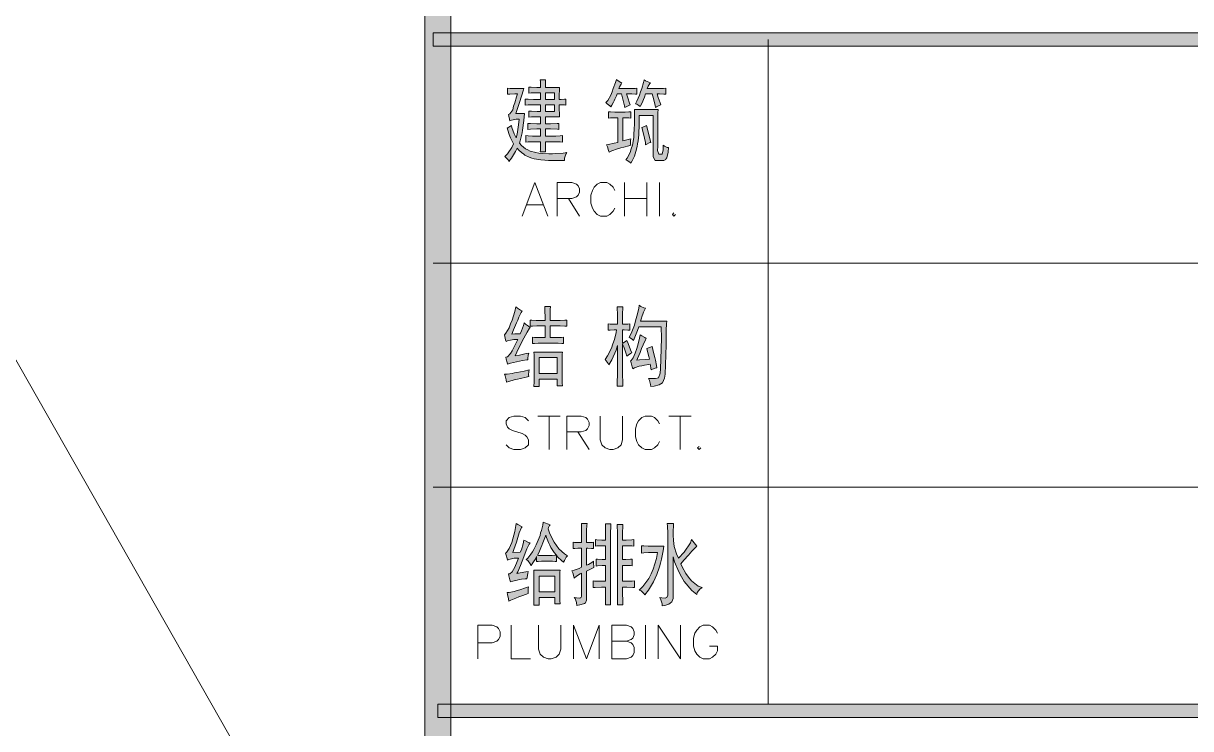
# Model space of a CAD drawing. Header units: millimetres. Extents: x 803 to 707111, y 130 to 2706464.
# Drawn here: x 698311 to 702803, y 2689285 to 2691996 of the extents above; entities that cross this region are included whole.
import ezdxf

# ---------------------------------------------------------------- set-up
doc = ezdxf.new("R2010")
doc.units = ezdxf.units.MM

msp = doc.modelspace()

# ---------------------------------------------------------------- hatches: boundary and pattern name
h = msp.add_hatch(color=0)
h.dxf.hatch_style = 2
h.paths.add_polyline_path([(699956.1, 2636390), (699856.1, 2636390), (699856.1, 2705263.6), (699956.1, 2705263.6)])
h = msp.add_hatch(color=0)
h.dxf.hatch_style = 2
h.paths.add_polyline_path([(699888.3, 2691908.5), (699888.3, 2691960), (705910.7, 2691960), (705910.7, 2691908.5)])
h = msp.add_hatch(color=0)
h.dxf.hatch_style = 2
h.paths.add_polyline_path([(700236.5, 2691745.7), (700235.2, 2691740.2), (700219.7, 2691692.1), (700206, 2691649.6), (700239.5, 2691649.6), (700236.9, 2691623.4), (700232.2, 2691586), (700230, 2691575.3), (700227.5, 2691564.6), (700222.7, 2691544.8), (700220.2, 2691536.2), (700227.5, 2691527.2), (700243.8, 2691514.3), (700252.8, 2691509.6), (700261.8, 2691505.3), (700283.3, 2691499.3), (700295.3, 2691497.6), (700307.3, 2691495.9), (700333.5, 2691494.6), (700346.8, 2691495), (700360.6, 2691495.4), (700388, 2691497.6), (700401.8, 2691499.7), (700398.3, 2691492.9), (700394, 2691477.8), (700393.6, 2691469.7), (700370.4, 2691469.3), (700332.2, 2691469.7), (700317.2, 2691470.5), (700302.2, 2691471.4), (700277.3, 2691475.7), (700267.4, 2691478.7), (700257.5, 2691481.7), (700241.2, 2691489.4), (700235.2, 2691494.2), (700228.7, 2691498.9), (700216.7, 2691509.6), (700211.1, 2691516), (700205.1, 2691503.6), (700189.2, 2691478.7), (700179.8, 2691465.8), (700176.4, 2691471.4), (700168.2, 2691480.8), (700163.5, 2691484.7), (700173.8, 2691494.2), (700191, 2691518.6), (700197.8, 2691533.2), (700193.5, 2691541.4), (700186.2, 2691556.4), (700183.2, 2691563.3), (700180.7, 2691569.7), (700175.1, 2691585.6), (700172.5, 2691594.2), (700175.1, 2691595), (700183.7, 2691599.8), (700190.1, 2691603.6), (700191.4, 2691595.5), (700200, 2691571.9), (700207.3, 2691556.4), (700210.7, 2691570.6), (700216.3, 2691606.2), (700218.4, 2691628.1), (700207.3, 2691628.1), (700189.2, 2691624.7), (700182.8, 2691621.2), (700177.7, 2691645.7), (700183.7, 2691648.3), (700194, 2691664.2), (700197.8, 2691677.5), (700202.1, 2691690.4), (700209, 2691714.4), (700212, 2691725.1), (700202.1, 2691725.1), (700183.2, 2691724.7), (700174.6, 2691723.9), (700174.6, 2691747), (700185, 2691746.2), (700215.9, 2691745.7)])
h = msp.add_hatch(color=0)
h.paths.add_polyline_path([(700301.3, 2691749.6), (700301.3, 2691758.2), (700300.9, 2691773.2), (700300.4, 2691779.2), (700320.6, 2691779.2), (700320.2, 2691773.2), (700319.8, 2691758.2), (700319.8, 2691749.6), (700374.3, 2691749.6), (700373.9, 2691741.5), (700373.4, 2691718.7), (700373.4, 2691703.7), (700380.3, 2691703.7), (700393.2, 2691704.5), (700398.8, 2691705), (700398.8, 2691682.2), (700393.6, 2691682.6), (700381.2, 2691683.5), (700373.4, 2691683.5), (700373.4, 2691668.5), (700373.9, 2691645.7), (700374.3, 2691637.6), (700319.8, 2691637.6), (700319.8, 2691610.5), (700339.5, 2691610.5), (700365.7, 2691610.9), (700372.1, 2691611.8), (700372.1, 2691588.6), (700366.1, 2691589.5), (700339.9, 2691590.3), (700319.8, 2691590.3), (700319.8, 2691563.3), (700350.3, 2691563.3), (700359.7, 2691563.3), (700377.3, 2691563.7), (700385.5, 2691564.6), (700385.5, 2691540.1), (700377.3, 2691541), (700359.7, 2691541.4), (700350.3, 2691541.4), (700319.8, 2691541.4), (700319.8, 2691530.2), (700320.2, 2691510.5), (700320.6, 2691502.3), (700300.4, 2691502.3), (700300.9, 2691510.5), (700301.3, 2691530.2), (700301.3, 2691541.4), (700278.1, 2691541.4), (700270.4, 2691541.4), (700253.6, 2691541), (700244.6, 2691540.1), (700244.6, 2691564.6), (700253.2, 2691563.7), (700270.4, 2691563.3), (700279, 2691563.3), (700301.3, 2691563.3), (700301.3, 2691590.3), (700287.1, 2691590.3), (700262.2, 2691589.5), (700251.9, 2691588.6), (700251.9, 2691611.8), (700262.7, 2691610.9), (700287.6, 2691610.5), (700301.3, 2691610.5), (700301.3, 2691637.6), (700288.4, 2691637.6), (700266.1, 2691636.7), (700256.7, 2691636.3), (700256.7, 2691659), (700266.1, 2691658.6), (700288.4, 2691657.7), (700301.3, 2691657.7), (700301.3, 2691683.5), (700283.3, 2691683.5), (700273.8, 2691683.5), (700253.6, 2691682.6), (700242.5, 2691682.2), (700242.5, 2691705), (700253.6, 2691704.5), (700273.8, 2691703.7), (700283.3, 2691703.7), (700301.3, 2691703.7), (700301.3, 2691729.4), (700287.6, 2691729.4), (700264.8, 2691728.6), (700255.8, 2691728.1), (700255.8, 2691750.9), (700264.8, 2691750.5), (700287.6, 2691749.6)])
h.paths.add_polyline_path([(700355, 2691657.7), (700355, 2691683.5), (700319.8, 2691683.5), (700319.8, 2691657.7)])
h.paths.add_polyline_path([(700355, 2691703.7), (700355, 2691729.4), (700319.8, 2691729.4), (700319.8, 2691703.7)])
h = msp.add_hatch(color=0)
h.dxf.hatch_style = 2
h.paths.add_polyline_path([(700613.4, 2691767.2), (700610.9, 2691762.5), (700605.3, 2691751.8), (700602.3, 2691745.7), (700637.9, 2691745.7), (700648.6, 2691745.7), (700665.4, 2691746.2), (700671.4, 2691747), (700671.4, 2691723.9), (700666.2, 2691724.7), (700652.5, 2691725.1), (700643.9, 2691725.1), (700631.9, 2691725.1), (700637.1, 2691710.5), (700643.9, 2691689.5), (700646.1, 2691683.5), (700640.5, 2691680.5), (700630.2, 2691675.3), (700625.9, 2691672.8), (700624.6, 2691678.8), (700618.2, 2691705), (700612.6, 2691725.1), (700596.3, 2691725.1), (700593.3, 2691717.8), (700587.2, 2691704.5), (700584.7, 2691698.9), (700581.7, 2691693.4), (700575.7, 2691681.3), (700571.8, 2691675.3), (700567.5, 2691679.2), (700557.6, 2691687.4), (700552.9, 2691691.7), (700559.8, 2691699.8), (700571.8, 2691720.4), (700576.5, 2691732.9), (700581.2, 2691745.3), (700589.8, 2691769.4), (700593.3, 2691780.5), (700599.7, 2691775.8), (700610, 2691769.4)])
h = msp.add_hatch(color=0)
h.dxf.hatch_style = 2
h.paths.add_polyline_path([(700684.3, 2691676.6), (700680, 2691680.1), (700671.4, 2691685.6), (700667.1, 2691687.4), (700672.3, 2691697.7), (700682.1, 2691720.4), (700686.4, 2691732.9), (700691.1, 2691745.3), (700698, 2691768.5), (700700.6, 2691779.2), (700705.7, 2691775.8), (700717.3, 2691769.8), (700724.2, 2691767.2), (700721.6, 2691765.1), (700715.2, 2691754.3), (700711.8, 2691745.7), (700748.3, 2691745.7), (700756.8, 2691745.7), (700774.9, 2691746.2), (700783.9, 2691747), (700783.9, 2691723.9), (700776.2, 2691724.7), (700759, 2691725.1), (700749.5, 2691725.1), (700754.3, 2691711), (700761.6, 2691690.4), (700763.7, 2691683.5), (700758.1, 2691680.5), (700747.8, 2691675.3), (700743.1, 2691672.8), (700742.2, 2691680.5), (700736.2, 2691707.1), (700731.1, 2691725.1), (700705.7, 2691725.1), (700701, 2691713.1), (700690.7, 2691688.6)])
h = msp.add_hatch(color=0)
h.dxf.hatch_style = 2
h.paths.add_polyline_path([(700619.4, 2691655.2), (700626.7, 2691655.2), (700641.3, 2691655.6), (700649.1, 2691656.4), (700649.1, 2691632), (700640.5, 2691632.8), (700624.6, 2691633.3), (700617.7, 2691633.3), (700617.7, 2691544.4), (700648.2, 2691552.1), (700647.4, 2691544.4), (700647.4, 2691531.9), (700648.2, 2691528.1), (700640.9, 2691525.9), (700622, 2691520.8), (700610, 2691517.3), (700598, 2691513.9), (700575.7, 2691505.7), (700564.9, 2691501), (700563.2, 2691507.9), (700558.5, 2691522.1), (700554.6, 2691529.4), (700563.2, 2691530.6), (700585.1, 2691535.4), (700598.4, 2691538.8), (700598.4, 2691633.3), (700588.5, 2691633.3), (700570.9, 2691632.8), (700562.8, 2691632), (700562.8, 2691656.4), (700570.9, 2691655.6), (700586.8, 2691655.2), (700594.1, 2691655.2)])
h = msp.add_hatch(color=0)
h.dxf.hatch_style = 2
h.paths.add_polyline_path([(700753.4, 2691664.6), (700753, 2691652.2), (700752.5, 2691628.5), (700752.5, 2691617.4), (700752.5, 2691522.5), (700751.7, 2691507.9), (700756.4, 2691492.9), (700761.6, 2691492.9), (700765.4, 2691492.9), (700769.3, 2691492.9), (700773.2, 2691510.5), (700773.6, 2691528.1), (700778.7, 2691523.8), (700789, 2691519.1), (700793.8, 2691518.6), (700792, 2691501), (700787.8, 2691480), (700785.2, 2691476.5), (700783, 2691473.1), (700776.2, 2691469.7), (700771.9, 2691469.7), (700750.4, 2691469.7), (700742.2, 2691469.7), (700734.1, 2691482.6), (700734.1, 2691495.4), (700734.1, 2691642.7), (700681.3, 2691642.7), (700681.3, 2691626), (700680.8, 2691595.5), (700680, 2691582.2), (700679.1, 2691568.4), (700676.6, 2691544.4), (700674.8, 2691533.2), (700673.1, 2691522.5), (700668.4, 2691503.2), (700665.4, 2691494.2), (700662.4, 2691485.6), (700654.2, 2691468), (700649.1, 2691458.9), (700644.4, 2691463.2), (700634.5, 2691469.3), (700628.9, 2691471.4), (700634.9, 2691478.7), (700645.6, 2691500.2), (700649.9, 2691514.3), (700654.7, 2691528.5), (700659.8, 2691557.7), (700660.7, 2691572.7), (700661.5, 2691587.3), (700662.4, 2691612.7), (700662.8, 2691623.4), (700662.8, 2691633.7), (700662.8, 2691654.3), (700662.4, 2691664.6)])
h = msp.add_hatch(color=0)
h.dxf.hatch_style = 2
h.paths.add_polyline_path([(700725.1, 2691538.8), (700719.5, 2691536.7), (700710, 2691531.9), (700705.7, 2691529.4), (700704.9, 2691538.8), (700697.2, 2691571.9), (700690.7, 2691595.5), (700694.6, 2691597.6), (700703.6, 2691601.5), (700708.8, 2691603.6)])
h = msp.add_hatch(color=0)
h.dxf.hatch_style = 2
h.paths.add_polyline_path([(700230.5, 2690890.9), (700226.6, 2690884.5), (700217.6, 2690866.9), (700213.3, 2690855.7), (700208.6, 2690845), (700197.4, 2690817.9), (700191, 2690802), (700202.1, 2690802.5), (700218.4, 2690803.3), (700223.2, 2690803.3), (700227.9, 2690814.1), (700235.6, 2690835.1), (700238.6, 2690845), (700243.8, 2690840.3), (700254.9, 2690831.7), (700260.9, 2690827.4), (700258.4, 2690824.8), (700249.4, 2690809.8), (700242.9, 2690797.8), (700236.9, 2690785.7), (700216.7, 2690745.8), (700203, 2690717.9), (700219.7, 2690721.3), (700246.3, 2690726.9), (700255.8, 2690729.1), (700254.1, 2690721.3), (700252.8, 2690708.5), (700252.8, 2690703.3), (700248.1, 2690702.4), (700231.8, 2690699.9), (700220.2, 2690697.7), (700208.6, 2690695.6), (700185.8, 2690689.6), (700174.6, 2690685.7), (700172.5, 2690692.6), (700169.1, 2690705.9), (700167.8, 2690712.7), (700173.8, 2690714.9), (700185.8, 2690727.3), (700191.8, 2690737.6), (700197.8, 2690748), (700208.6, 2690770.3), (700213.3, 2690781.4), (700209.9, 2690781.4), (700199.1, 2690780.6), (700192.3, 2690779.7), (700185.8, 2690778.4), (700173.8, 2690775.4), (700168.6, 2690773.3), (700166.9, 2690780.2), (700163.9, 2690793), (700162.6, 2690799), (700168.2, 2690805.1), (700180.2, 2690826.1), (700186.2, 2690841.1), (700192.7, 2690855.7), (700202.6, 2690888.3), (700206, 2690906), (700212, 2690901.7), (700224.5, 2690894.4)])
h = msp.add_hatch(color=0)
h.dxf.hatch_style = 2
h.paths.add_polyline_path([(700318.5, 2690854.4), (700318.5, 2690866), (700318, 2690893.1), (700317.6, 2690908.5), (700339.1, 2690908.5), (700338.2, 2690896.5), (700337.8, 2690869.5), (700337.8, 2690854.4), (700367.4, 2690854.4), (700376.9, 2690854.4), (700394.5, 2690855.3), (700402.6, 2690855.7), (700402.6, 2690831.7), (700394.5, 2690832.1), (700377.3, 2690833), (700368.3, 2690833), (700337.8, 2690833), (700337.8, 2690788.3), (700361, 2690788.3), (700368.3, 2690788.3), (700382.5, 2690789.2), (700389.8, 2690789.6), (700389.8, 2690765.6), (700383.3, 2690766), (700368.7, 2690766.8), (700360.1, 2690766.8), (700301.3, 2690766.8), (700292.7, 2690766.8), (700277.7, 2690766), (700270.8, 2690765.6), (700270.8, 2690789.6), (700277.7, 2690789.2), (700291.9, 2690788.3), (700299.2, 2690788.3), (700318.5, 2690788.3), (700318.5, 2690833), (700296.2, 2690833), (700287.1, 2690833), (700270, 2690832.1), (700261.8, 2690831.7), (700261.8, 2690855.7), (700268.2, 2690855.3), (700284.6, 2690854.4), (700294.4, 2690854.4)])
h = msp.add_hatch(color=0)
h.dxf.hatch_style = 2
h.paths.add_polyline_path([(700633.6, 2690716.6), (700629.8, 2690729.5), (700621.2, 2690752.7), (700616.4, 2690762.5), (700616.4, 2690659.9), (700616.4, 2690645.8), (700617.3, 2690616.6), (700617.7, 2690602), (700596.3, 2690602), (700596.7, 2690617.4), (700597.1, 2690646.6), (700597.1, 2690659.9), (700597.1, 2690757.4), (700592, 2690740.2), (700575.2, 2690703.3), (700564.1, 2690683.1), (700561.1, 2690688.3), (700553.8, 2690699), (700549.9, 2690704.6), (700558.9, 2690717.9), (700573.9, 2690748), (700579.5, 2690764.7), (700585.5, 2690781.4), (700592.4, 2690808.1), (700593.3, 2690817.9), (700585.1, 2690817.9), (700569.6, 2690817.5), (700561.9, 2690816.6), (700561.9, 2690841.1), (700569.6, 2690840.3), (700587.2, 2690839.8), (700597.1, 2690839.8), (700597.1, 2690870.7), (700597.1, 2690881), (700596.7, 2690899.1), (700596.3, 2690907.2), (700617.7, 2690907.2), (700617.3, 2690900.4), (700616.4, 2690882.3), (700616.4, 2690870.7), (700616.4, 2690839.8), (700623.3, 2690839.8), (700637.5, 2690840.3), (700644.8, 2690841.1), (700644.8, 2690816.6), (700637.5, 2690817.5), (700623.3, 2690817.9), (700616.4, 2690817.9), (700616.4, 2690765.6), (700620.7, 2690768.1), (700628.9, 2690774.1), (700632.8, 2690777.6), (700637.9, 2690765.6), (700647.4, 2690741.9), (700652.1, 2690730.3), (700647.4, 2690727.3), (700638.3, 2690720.9)])
h = msp.add_hatch(color=0)
h.dxf.hatch_style = 2
h.paths.add_polyline_path([(700704.9, 2690901.7), (700702.3, 2690896.9), (700697.6, 2690885.8), (700695, 2690878.9), (700692.9, 2690872), (700688.6, 2690858.7), (700686.4, 2690851.9), (700786.9, 2690851.9), (700786.5, 2690841.5), (700785.2, 2690816.6), (700784.7, 2690802), (700784.7, 2690760.8), (700782.6, 2690683.6), (700780.9, 2690647.9), (700778.7, 2690632.9), (700770.6, 2690614.4), (700764.1, 2690610.6), (700757.7, 2690607.1), (700738.4, 2690602), (700725.1, 2690600.7), (700724.2, 2690608), (700719.9, 2690623.4), (700716.9, 2690631.6), (700727.6, 2690630.7), (700744, 2690631.6), (700749.5, 2690632.9), (700755.1, 2690634.2), (700761.6, 2690651.8), (700762.4, 2690668.1), (700764.6, 2690705.9), (700766.3, 2690786.2), (700765.4, 2690829.1), (700679.6, 2690829.1), (700674.8, 2690815.4), (700664.5, 2690789.6), (700658.9, 2690777.6), (700655.1, 2690781.4), (700646.5, 2690787.9), (700641.8, 2690789.6), (700649.5, 2690804.6), (700662.4, 2690836.4), (700667.1, 2690853.1), (700672.3, 2690870.3), (700679.6, 2690899.9), (700681.3, 2690912.8), (700687.7, 2690908.5), (700699.3, 2690903.4)])
h = msp.add_hatch(color=0)
h.dxf.hatch_style = 2
h.paths.add_polyline_path([(700722.9, 2690685.7), (700717.3, 2690684.8), (700701.5, 2690682.3), (700691.1, 2690680.1), (700680.8, 2690678.4), (700663.2, 2690672), (700655.9, 2690668.1), (700654.2, 2690676.3), (700649.5, 2690691.7), (700646.9, 2690699), (700649.9, 2690700.7), (700657.2, 2690710.6), (700661.1, 2690719.6), (700665.4, 2690728.2), (700671.8, 2690746.2), (700674.4, 2690755.3), (700677, 2690764.3), (700682.1, 2690786.2), (700684.3, 2690799), (700690.7, 2690795.6), (700702.3, 2690788.3), (700707.9, 2690784.4), (700704.9, 2690780.2), (700695.9, 2690760.8), (700689.9, 2690745.8), (700684.3, 2690730.8), (700674.8, 2690708.5), (700671.4, 2690702), (700682.6, 2690702.4), (700706.6, 2690704.6), (700719.9, 2690705.9), (700717.8, 2690715.3), (700713, 2690735.5), (700710, 2690746.7), (700730.2, 2690754.4), (700733.2, 2690743.2), (700738.8, 2690721.3), (700741.4, 2690711.5), (700744, 2690701.2), (700747.4, 2690681.4), (700748.3, 2690672), (700742.7, 2690670.7), (700731.9, 2690666.8), (700727.2, 2690664.2), (700725.9, 2690670.2), (700724.2, 2690681)])
h = msp.add_hatch(color=0)
h.paths.add_polyline_path([(700385.5, 2690732.9), (700385, 2690724.3), (700384.6, 2690704.6), (700384.6, 2690693.9), (700384.6, 2690647.9), (700384.6, 2690635), (700385, 2690612.7), (700385.5, 2690603.3), (700365.3, 2690603.3), (700365.3, 2690629), (700296.2, 2690629), (700296.2, 2690600.7), (700276, 2690600.7), (700276.4, 2690618.3), (700277.3, 2690641), (700277.3, 2690646.6), (700277.3, 2690696.4), (700277.3, 2690704.6), (700276.4, 2690722.6), (700276, 2690732.9)])
h.paths.add_polyline_path([(700365.3, 2690650.5), (700365.3, 2690711.5), (700296.2, 2690711.5), (700296.2, 2690650.5)])
h = msp.add_hatch(color=0)
h.dxf.hatch_style = 2
h.paths.add_polyline_path([(700257.9, 2690664.2), (700256.2, 2690657.8), (700255.4, 2690644.9), (700255.8, 2690638.5), (700246.3, 2690636.3), (700224.5, 2690631.6), (700212, 2690629), (700200, 2690626), (700179.4, 2690620), (700170.8, 2690616.6), (700168.6, 2690625.6), (700164.8, 2690641), (700162.6, 2690647.9), (700173.4, 2690648.3), (700192.3, 2690650.9), (700200.8, 2690652.6), (700209.9, 2690654.4), (700238.2, 2690659.9)])
h = msp.add_hatch(color=0)
h.dxf.hatch_style = 2
h.paths.add_polyline_path([(700230.5, 2690061), (700227.5, 2690058), (700219.3, 2690037.4), (700214.1, 2690019.8), (700209, 2690002.6), (700199.1, 2689973.8), (700194, 2689962.7), (700223.2, 2689964), (700227.5, 2689972.6), (700234.3, 2689995.7), (700237.3, 2690009.9), (700242.9, 2690006.5), (700254.9, 2690000.9), (700260.9, 2689999.2), (700257.9, 2689994.9), (700251.9, 2689983.7), (700248.5, 2689976.9), (700245.5, 2689969.6), (700236.5, 2689945.5), (700230, 2689928.8), (700223.6, 2689912), (700213.7, 2689888.4), (700210.3, 2689881.5), (700222.3, 2689883.7), (700244.2, 2689887.5), (700253.6, 2689889.7), (700251.9, 2689881.5), (700249.4, 2689867.4), (700248.5, 2689861.4), (700242.5, 2689861.4), (700228.3, 2689859.6), (700219.7, 2689857.9), (700211.6, 2689856.2), (700194.4, 2689851.9), (700185.8, 2689848.9), (700183.7, 2689857.1), (700179.8, 2689872.5), (700177.7, 2689880.2), (700182.8, 2689880.2), (700192.3, 2689888.4), (700197, 2689897), (700201.7, 2689905.6), (700211.1, 2689927.5), (700216.3, 2689940.8), (700211.1, 2689940.8), (700200.4, 2689939.9), (700194.8, 2689939.1), (700189.2, 2689937.8), (700179.4, 2689934.8), (700174.6, 2689932.6), (700173.4, 2689939.1), (700169.1, 2689952.4), (700166.5, 2689959.7), (700170.8, 2689962.7), (700180.2, 2689977.3), (700185.4, 2689988.9), (700190.5, 2690000.9), (700201.7, 2690043), (700207.3, 2690073.5), (700213.3, 2690070), (700224.9, 2690064)])
h = msp.add_hatch(color=0)
h.paths.add_polyline_path([(700337.8, 2690069.2), (700335.7, 2690065.7), (700332.2, 2690058), (700330.9, 2690053.3), (700337.4, 2690034), (700353.3, 2690002.6), (700362.3, 2689989.7), (700371.3, 2689976.9), (700392.8, 2689956.7), (700404.8, 2689948.9), (700400.1, 2689943.8), (700392.8, 2689931.3), (700389.8, 2689924.9), (700381.6, 2689930.9), (700368.3, 2689943.8), (700363.1, 2689950.2), (700363.1, 2689927.5), (700357.5, 2689927.9), (700347.7, 2689928.8), (700343, 2689928.8), (700310.3, 2689928.8), (700304.3, 2689928.8), (700292.3, 2689927.9), (700286.3, 2689927.5), (700286.3, 2689946.4), (700282.8, 2689939.1), (700272.1, 2689921.9), (700264.8, 2689912.4), (700261.4, 2689919.3), (700251.9, 2689930.9), (700245.5, 2689935.6), (700252.4, 2689940.8), (700264.4, 2689955.4), (700270, 2689964.4), (700275.5, 2689973.8), (700285, 2689991.4), (700288.9, 2690000.5), (700292.7, 2690009.1), (700299.2, 2690027.9), (700301.7, 2690037.4), (700304.7, 2690047.3), (700309.5, 2690067.9), (700311.6, 2690078.6), (700318, 2690076), (700331.4, 2690071.3)])
h.paths.add_polyline_path([(700362.3, 2689951.5), (700353.7, 2689961.8), (700340.8, 2689981.6), (700336.5, 2689991), (700332.2, 2690000.5), (700324.5, 2690019.4), (700321.5, 2690028.8), (700317.6, 2690018.5), (700309.9, 2689999.2), (700306.5, 2689989.7), (700303, 2689980.3), (700294.4, 2689961.4), (700289.3, 2689951.5), (700293.6, 2689951.1), (700304.3, 2689950.2), (700310.3, 2689950.2), (700340.8, 2689950.2), (700346, 2689951.1), (700356.7, 2689951.5)])
h = msp.add_hatch(color=0)
h.dxf.hatch_style = 2
h.paths.add_polyline_path([(700422, 2689892.3), (700431, 2689894.4), (700449.9, 2689900.9), (700459.3, 2689905.6), (700459.3, 2689978.6), (700451.6, 2689978.6), (700445.1, 2689978.6), (700433.1, 2689978.1), (700427.1, 2689977.3), (700427.1, 2690001.8), (700432.3, 2690000.9), (700444.3, 2690000.5), (700451.6, 2690000.5), (700459.3, 2690000.5), (700459.3, 2690037), (700459.3, 2690046.4), (700458.9, 2690064.4), (700458.4, 2690073.5), (700480.8, 2690073.5), (700479.9, 2690065.7), (700478.6, 2690047.7), (700478.6, 2690037), (700478.6, 2690000.5), (700488.1, 2690000.5), (700501, 2690000.9), (700505.2, 2690001.8), (700505.2, 2689977.3), (700497.1, 2689978.1), (700483.8, 2689978.6), (700478.6, 2689978.6), (700478.6, 2689913.7), (700485.5, 2689916.7), (700498.4, 2689924), (700505.2, 2689928.8), (700505.2, 2689920.6), (700505.7, 2689908.6), (700506.1, 2689904.3), (700501.4, 2689902.6), (700488.1, 2689895.7), (700478.6, 2689891), (700478.6, 2689788.4), (700478.2, 2689779.4), (700473.9, 2689768.6), (700470, 2689766.5), (700466.2, 2689764.8), (700452, 2689760.5), (700441.3, 2689758.3), (700439.1, 2689769.9), (700434, 2689785.4), (700431, 2689789.7), (700439.6, 2689788.4), (700450.7, 2689787.1), (700453.3, 2689787.5), (700455.9, 2689787.9), (700458.9, 2689793.1), (700459.3, 2689797.8), (700459.3, 2689882.8), (700453.3, 2689880.2), (700439.1, 2689870.8), (700431, 2689863.9), (700429.7, 2689869.9), (700425, 2689884.1)])
h = msp.add_hatch(color=0)
h.dxf.hatch_style = 2
h.paths.add_polyline_path([(700551.6, 2690028.8), (700551.6, 2690044.3), (700551.2, 2690065.7), (700550.8, 2690072.2), (700571.8, 2690072.2), (700571.4, 2690062.7), (700570.9, 2690038.2), (700570.9, 2690023.2), (700570.9, 2689761.3), (700550.8, 2689761.3), (700551.2, 2689775.9), (700551.6, 2689799.5), (700551.6, 2689808.5), (700551.6, 2689828.7), (700535.3, 2689828.7), (700511.3, 2689827.9), (700503.1, 2689827.4), (700503.1, 2689853.2), (700509.5, 2689852.3), (700534, 2689851.9), (700551.6, 2689851.9), (700551.6, 2689912.4), (700538.7, 2689912.4), (700520.3, 2689911.2), (700515.1, 2689909.9), (700515.1, 2689936.9), (700519.8, 2689936.1), (700537.9, 2689935.6), (700551.6, 2689935.6), (700551.6, 2689988), (700537, 2689988), (700517.3, 2689987.6), (700512.1, 2689986.7), (700512.1, 2690012.5), (700517.7, 2690011.2), (700537.4, 2690009.9), (700551.6, 2690009.9)])
h = msp.add_hatch(color=0)
h.dxf.hatch_style = 2
h.paths.add_polyline_path([(700617.7, 2690070.4), (700617.3, 2690061.9), (700616.4, 2690039.5), (700616.4, 2690026.2), (700616.4, 2690009.9), (700630.2, 2690009.9), (700652.1, 2690011.2), (700660.2, 2690012.5), (700660.2, 2689986.7), (700652.5, 2689987.6), (700640.9, 2689988), (700637.1, 2689988), (700616.4, 2689988), (700616.4, 2689935.6), (700628.9, 2689935.6), (700647.4, 2689936.1), (700654.2, 2689936.9), (700654.2, 2689911.2), (700647.4, 2689912), (700628.9, 2689912.4), (700616.4, 2689912.4), (700616.4, 2689851.9), (700631.5, 2689851.9), (700654.2, 2689852.3), (700662.4, 2689853.2), (700662.4, 2689827.4), (700655.9, 2689827.9), (700633.2, 2689828.7), (700616.4, 2689828.7), (700616.4, 2689808.5), (700616.4, 2689803), (700617.3, 2689779.4), (700617.7, 2689761.3), (700597.1, 2689761.3), (700597.1, 2690026.2), (700597.1, 2690040.8), (700596.7, 2690063.1), (700596.3, 2690070.4)])
h = msp.add_hatch(color=0)
h.dxf.hatch_style = 2
h.paths.add_polyline_path([(700812.2, 2690073.5), (700812.2, 2690063.1), (700811.8, 2690045.1), (700811.8, 2690037), (700811.4, 2690028.8), (700812.7, 2690008.6), (700813.5, 2689997), (700814.8, 2689985), (700824.2, 2689957.1), (700832.4, 2689940.8), (700853.4, 2689964), (700877.9, 2689999.6), (700882.2, 2690012.5), (700887.8, 2690005.6), (700897.7, 2689992.7), (700902.4, 2689986.7), (700895.9, 2689980.7), (700883.1, 2689967.4), (700876.6, 2689959.7), (700870.2, 2689952.4), (700852.6, 2689932.2), (700841.4, 2689919.3), (700845.7, 2689907.7), (700860.3, 2689882), (700871, 2689867.8), (700881.8, 2689853.6), (700907.5, 2689833.4), (700922.6, 2689827.4), (700914, 2689821.9), (700904.1, 2689808.5), (700902.4, 2689800.4), (700883.1, 2689815.8), (700853.4, 2689850.2), (700843.1, 2689869.1), (700832.8, 2689888.4), (700816.9, 2689926.2), (700811.4, 2689945.1), (700811.4, 2689794.8), (700811.8, 2689785.4), (700806.2, 2689772.1), (700800.6, 2689767.8), (700794.6, 2689763.9), (700779.2, 2689758.3), (700769.7, 2689757), (700769.3, 2689764.8), (700764.6, 2689780.6), (700760.7, 2689789.7), (700768.4, 2689787.5), (700780.5, 2689786.7), (700783.9, 2689788.4), (700787.3, 2689789.7), (700790.8, 2689798.2), (700790.8, 2689806), (700790.8, 2690019.4), (700790.8, 2690036.1), (700789.9, 2690063.1), (700789, 2690073.5)])
h = msp.add_hatch(color=0)
h.dxf.hatch_style = 2
h.paths.add_polyline_path([(700775.7, 2689986.7), (700773.2, 2689968.7), (700766.7, 2689936.1), (700762.9, 2689921.5), (700759.4, 2689906.9), (700749.1, 2689878.1), (700742.7, 2689863.9), (700736.2, 2689849.8), (700716.5, 2689817.1), (700702.7, 2689799.1), (700699.3, 2689805.1), (700688.6, 2689814.6), (700681.3, 2689818), (700695.4, 2689831.3), (700718.2, 2689862.6), (700726.4, 2689880.2), (700734.9, 2689897.9), (700747.4, 2689939.1), (700751.3, 2689962.7), (700724.2, 2689962.7), (700716.5, 2689962.7), (700699.3, 2689961.4), (700689.4, 2689959.7), (700689.4, 2689988), (700698.9, 2689987.6), (700715.2, 2689986.7), (700722.9, 2689986.7)])
h = msp.add_hatch(color=0)
h.paths.add_polyline_path([(700356.3, 2689765.2), (700356.3, 2689789.7), (700296.2, 2689789.7), (700296.2, 2689760), (700275.1, 2689760), (700275.5, 2689767.8), (700276, 2689800.4), (700276, 2689824.9), (700276, 2689848.9), (700275.5, 2689884.1), (700275.1, 2689894.8), (700376.4, 2689894.8), (700376, 2689886.3), (700375.6, 2689854.9), (700375.6, 2689833), (700375.6, 2689810.7), (700376, 2689776.8), (700376.4, 2689765.2)])
h.paths.add_polyline_path([(700356.3, 2689811.1), (700356.3, 2689870.8), (700296.2, 2689870.8), (700296.2, 2689811.1)])
h = msp.add_hatch(color=0)
h.dxf.hatch_style = 2
h.paths.add_polyline_path([(700172.5, 2689808.5), (700181.1, 2689809), (700200.4, 2689812.8), (700211.1, 2689815.8), (700221.9, 2689818.9), (700243.8, 2689826.2), (700254.9, 2689830), (700253.6, 2689823.1), (700253.2, 2689810.7), (700253.6, 2689804.3), (700247.2, 2689802.5), (700228.7, 2689796.1), (700217.2, 2689791.8), (700205.6, 2689787.1), (700186.7, 2689778.9), (700179.8, 2689774.6), (700178.1, 2689784.1), (700174.6, 2689801.2)])
h = msp.add_hatch(color=0)
h.dxf.hatch_style = 2
h.paths.add_polyline_path([(699906.3, 2689327.7), (699906.3, 2689379.2), (705910.7, 2689379.2), (705910.7, 2689327.7)])

# ---------------------------------------------------------------- linework, layer by layer
at = {"color": 0, "lineweight": 0}
for points in [[(689792.2, 2705623.9), (699906.3, 2687849.4)], [(701176.7, 2691934.2), (701176.7, 2689377.5)], [(700230.5, 2691255.4), (700279.8, 2691384.7), (700328.8, 2691255.4)], [(700365.7, 2691255.4), (700365.7, 2691384.7), (700421.1, 2691384.7), (700439.6, 2691378.2), (700445.6, 2691372.2), (700451.6, 2691359.8), (700451.6, 2691347.7), (700445.6, 2691335.3), (700439.6, 2691329.3), (700421.1, 2691322.8), (700365.7, 2691322.8)], [(700586.8, 2691353.8), (700580.8, 2691366.2), (700568.4, 2691378.2), (700556.3, 2691384.7), (700531.4, 2691384.7), (700519.4, 2691378.2), (700507, 2691366.2), (700501, 2691353.8), (700494.9, 2691335.3), (700494.9, 2691304.8), (700501, 2691286.3), (700507, 2691273.9), (700519.4, 2691261.4), (700531.4, 2691255.4), (700556.3, 2691255.4), (700568.4, 2691261.4), (700580.8, 2691273.9), (700586.8, 2691286.3)], [(700623.7, 2691255.4), (700623.7, 2691384.7)], [(700710, 2691384.7), (700710, 2691255.4)], [(700759, 2691255.4), (700759, 2691384.7)], [(700248.9, 2691298.4), (700310.3, 2691298.4)], [(700408.6, 2691322.8), (700451.6, 2691255.4)], [(700623.7, 2691322.8), (700710, 2691322.8)], [(700814.4, 2691267.9), (700808.4, 2691261.4), (700814.4, 2691255.4), (700820.4, 2691261.4)], [(699888.3, 2691074.3), (705910.7, 2691074.3)], [(700254.5, 2690468.4), (700242.1, 2690480.9), (700223.6, 2690486.9), (700199.1, 2690486.9), (700180.7, 2690480.9), (700168.6, 2690468.4), (700168.6, 2690456.4), (700174.6, 2690444), (700180.7, 2690438), (700193.1, 2690431.5), (700230, 2690419.5), (700242.1, 2690413.1), (700248.5, 2690407.1), (700254.5, 2690395), (700254.5, 2690376.6), (700242.1, 2690364.1), (700223.6, 2690358.1), (700199.1, 2690358.1), (700180.7, 2690364.1), (700168.6, 2690376.6)], [(700291.4, 2690486.9), (700377.3, 2690486.9)], [(700334.4, 2690486.9), (700334.4, 2690358.1)], [(700402.2, 2690358.1), (700402.2, 2690486.9), (700457.2, 2690486.9), (700475.6, 2690480.9), (700482.1, 2690474.9), (700488.1, 2690462.4), (700488.1, 2690450), (700482.1, 2690438), (700475.6, 2690431.5), (700457.2, 2690425.5), (700402.2, 2690425.5)], [(700531, 2690486.9), (700531, 2690395), (700537, 2690376.6), (700549.5, 2690364.1), (700567.9, 2690358.1), (700580.4, 2690358.1), (700598.8, 2690364.1), (700610.9, 2690376.6), (700616.9, 2690395), (700616.9, 2690486.9)], [(700758.6, 2690456.4), (700752.1, 2690468.4), (700740.1, 2690480.9), (700727.6, 2690486.9), (700703.2, 2690486.9), (700690.7, 2690480.9), (700678.7, 2690468.4), (700672.3, 2690456.4), (700666.2, 2690438), (700666.2, 2690407.1), (700672.3, 2690388.6), (700678.7, 2690376.6), (700690.7, 2690364.1), (700703.2, 2690358.1), (700727.6, 2690358.1), (700740.1, 2690364.1), (700752.1, 2690376.6), (700758.6, 2690388.6)], [(700795.5, 2690486.9), (700881.3, 2690486.9)], [(700838.4, 2690486.9), (700838.4, 2690358.1)], [(700445.1, 2690425.5), (700488.1, 2690358.1)], [(700911.8, 2690370.1), (700905.8, 2690364.1), (700911.8, 2690358.1), (700918.3, 2690364.1)], [(699888.3, 2690213.8), (705910.7, 2690213.8)], [(700060, 2689553.5), (700060, 2689682.7), (700115.4, 2689682.7), (700133.4, 2689676.3), (700139.9, 2689670.3), (700145.9, 2689657.8), (700145.9, 2689639.4), (700139.9, 2689627.4), (700133.4, 2689620.9), (700115.4, 2689614.9), (700060, 2689614.9)], [(700188.8, 2689682.7), (700188.8, 2689553.5), (700262.7, 2689553.5)], [(700293.6, 2689682.7), (700293.6, 2689590.4), (700299.6, 2689572), (700312, 2689559.5), (700330.1, 2689553.5), (700342.5, 2689553.5), (700361, 2689559.5), (700373.4, 2689572), (700379.4, 2689590.4), (700379.4, 2689682.7)], [(700428.4, 2689553.5), (700428.4, 2689682.7), (700477.8, 2689553.5), (700526.7, 2689682.7), (700526.7, 2689553.5)], [(700576.1, 2689553.5), (700576.1, 2689682.7), (700631.5, 2689682.7), (700649.9, 2689676.3), (700655.9, 2689670.3), (700662, 2689657.8), (700662, 2689645.8), (700655.9, 2689633.4), (700649.9, 2689627.4), (700631.5, 2689620.9)], [(700705.3, 2689553.5), (700705.3, 2689682.7)], [(700754.3, 2689553.5), (700754.3, 2689682.7), (700840.1, 2689553.5), (700840.1, 2689682.7)], [(700981.8, 2689651.8), (700975.4, 2689664.3), (700963.4, 2689676.3), (700950.9, 2689682.7), (700926.4, 2689682.7), (700914, 2689676.3), (700902, 2689664.3), (700895.5, 2689651.8), (700889.5, 2689633.4), (700889.5, 2689602.5), (700895.5, 2689584.4), (700902, 2689572), (700914, 2689559.5), (700926.4, 2689553.5), (700950.9, 2689553.5), (700963.4, 2689559.5), (700975.4, 2689572), (700981.8, 2689584.4), (700981.8, 2689602.5), (700950.9, 2689602.5)], [(700576.1, 2689620.9), (700631.5, 2689620.9), (700649.9, 2689614.9), (700655.9, 2689608.9), (700662, 2689596.5), (700662, 2689578), (700655.9, 2689566), (700649.9, 2689559.5), (700631.5, 2689553.5), (700576.1, 2689553.5)]]:
    msp.add_lwpolyline(points, dxfattribs=at)
for points in [[(699956.1, 2636390), (699856.1, 2636390), (699856.1, 2705263.6), (699956.1, 2705263.6)], [(699888.3, 2691908.5), (699888.3, 2691960), (705910.7, 2691960), (705910.7, 2691908.5)], [(700236.5, 2691745.7), (700235.2, 2691740.2), (700219.7, 2691692.1), (700206, 2691649.6), (700239.5, 2691649.6), (700236.9, 2691623.4), (700232.2, 2691586), (700230, 2691575.3), (700227.5, 2691564.6), (700222.7, 2691544.8), (700220.2, 2691536.2), (700227.5, 2691527.2), (700243.8, 2691514.3), (700252.8, 2691509.6), (700261.8, 2691505.3), (700283.3, 2691499.3), (700295.3, 2691497.6), (700307.3, 2691495.9), (700333.5, 2691494.6), (700346.8, 2691495), (700360.6, 2691495.4), (700388, 2691497.6), (700401.8, 2691499.7), (700398.3, 2691492.9), (700394, 2691477.8), (700393.6, 2691469.7), (700370.4, 2691469.3), (700332.2, 2691469.7), (700317.2, 2691470.5), (700302.2, 2691471.4), (700277.3, 2691475.7), (700267.4, 2691478.7), (700257.5, 2691481.7), (700241.2, 2691489.4), (700235.2, 2691494.2), (700228.7, 2691498.9), (700216.7, 2691509.6), (700211.1, 2691516), (700205.1, 2691503.6), (700189.2, 2691478.7), (700179.8, 2691465.8), (700176.4, 2691471.4), (700168.2, 2691480.8), (700163.5, 2691484.7), (700173.8, 2691494.2), (700191, 2691518.6), (700197.8, 2691533.2), (700193.5, 2691541.4), (700186.2, 2691556.4), (700183.2, 2691563.3), (700180.7, 2691569.7), (700175.1, 2691585.6), (700172.5, 2691594.2), (700175.1, 2691595), (700183.7, 2691599.8), (700190.1, 2691603.6), (700191.4, 2691595.5), (700200, 2691571.9), (700207.3, 2691556.4), (700210.7, 2691570.6), (700216.3, 2691606.2), (700218.4, 2691628.1), (700207.3, 2691628.1), (700189.2, 2691624.7), (700182.8, 2691621.2), (700177.7, 2691645.7), (700183.7, 2691648.3), (700194, 2691664.2), (700197.8, 2691677.5), (700202.1, 2691690.4), (700209, 2691714.4), (700212, 2691725.1), (700202.1, 2691725.1), (700183.2, 2691724.7), (700174.6, 2691723.9), (700174.6, 2691747), (700185, 2691746.2), (700215.9, 2691745.7)], [(700301.3, 2691749.6), (700301.3, 2691758.2), (700300.9, 2691773.2), (700300.4, 2691779.2), (700320.6, 2691779.2), (700320.2, 2691773.2), (700319.8, 2691758.2), (700319.8, 2691749.6), (700374.3, 2691749.6), (700373.9, 2691741.5), (700373.4, 2691718.7), (700373.4, 2691703.7), (700380.3, 2691703.7), (700393.2, 2691704.5), (700398.8, 2691705), (700398.8, 2691682.2), (700393.6, 2691682.6), (700381.2, 2691683.5), (700373.4, 2691683.5), (700373.4, 2691668.5), (700373.9, 2691645.7), (700374.3, 2691637.6), (700319.8, 2691637.6), (700319.8, 2691610.5), (700339.5, 2691610.5), (700365.7, 2691610.9), (700372.1, 2691611.8), (700372.1, 2691588.6), (700366.1, 2691589.5), (700339.9, 2691590.3), (700319.8, 2691590.3), (700319.8, 2691563.3), (700350.3, 2691563.3), (700359.7, 2691563.3), (700377.3, 2691563.7), (700385.5, 2691564.6), (700385.5, 2691540.1), (700377.3, 2691541), (700359.7, 2691541.4), (700350.3, 2691541.4), (700319.8, 2691541.4), (700319.8, 2691530.2), (700320.2, 2691510.5), (700320.6, 2691502.3), (700300.4, 2691502.3), (700300.9, 2691510.5), (700301.3, 2691530.2), (700301.3, 2691541.4), (700278.1, 2691541.4), (700270.4, 2691541.4), (700253.6, 2691541), (700244.6, 2691540.1), (700244.6, 2691564.6), (700253.2, 2691563.7), (700270.4, 2691563.3), (700279, 2691563.3), (700301.3, 2691563.3), (700301.3, 2691590.3), (700287.1, 2691590.3), (700262.2, 2691589.5), (700251.9, 2691588.6), (700251.9, 2691611.8), (700262.7, 2691610.9), (700287.6, 2691610.5), (700301.3, 2691610.5), (700301.3, 2691637.6), (700288.4, 2691637.6), (700266.1, 2691636.7), (700256.7, 2691636.3), (700256.7, 2691659), (700266.1, 2691658.6), (700288.4, 2691657.7), (700301.3, 2691657.7), (700301.3, 2691683.5), (700283.3, 2691683.5), (700273.8, 2691683.5), (700253.6, 2691682.6), (700242.5, 2691682.2), (700242.5, 2691705), (700253.6, 2691704.5), (700273.8, 2691703.7), (700283.3, 2691703.7), (700301.3, 2691703.7), (700301.3, 2691729.4), (700287.6, 2691729.4), (700264.8, 2691728.6), (700255.8, 2691728.1), (700255.8, 2691750.9), (700264.8, 2691750.5), (700287.6, 2691749.6)], [(700613.4, 2691767.2), (700610.9, 2691762.5), (700605.3, 2691751.8), (700602.3, 2691745.7), (700637.9, 2691745.7), (700648.6, 2691745.7), (700665.4, 2691746.2), (700671.4, 2691747), (700671.4, 2691723.9), (700666.2, 2691724.7), (700652.5, 2691725.1), (700643.9, 2691725.1), (700631.9, 2691725.1), (700637.1, 2691710.5), (700643.9, 2691689.5), (700646.1, 2691683.5), (700640.5, 2691680.5), (700630.2, 2691675.3), (700625.9, 2691672.8), (700624.6, 2691678.8), (700618.2, 2691705), (700612.6, 2691725.1), (700596.3, 2691725.1), (700593.3, 2691717.8), (700587.2, 2691704.5), (700584.7, 2691698.9), (700581.7, 2691693.4), (700575.7, 2691681.3), (700571.8, 2691675.3), (700567.5, 2691679.2), (700557.6, 2691687.4), (700552.9, 2691691.7), (700559.8, 2691699.8), (700571.8, 2691720.4), (700576.5, 2691732.9), (700581.2, 2691745.3), (700589.8, 2691769.4), (700593.3, 2691780.5), (700599.7, 2691775.8), (700610, 2691769.4)], [(700684.3, 2691676.6), (700680, 2691680.1), (700671.4, 2691685.6), (700667.1, 2691687.4), (700672.3, 2691697.7), (700682.1, 2691720.4), (700686.4, 2691732.9), (700691.1, 2691745.3), (700698, 2691768.5), (700700.6, 2691779.2), (700705.7, 2691775.8), (700717.3, 2691769.8), (700724.2, 2691767.2), (700721.6, 2691765.1), (700715.2, 2691754.3), (700711.8, 2691745.7), (700748.3, 2691745.7), (700756.8, 2691745.7), (700774.9, 2691746.2), (700783.9, 2691747), (700783.9, 2691723.9), (700776.2, 2691724.7), (700759, 2691725.1), (700749.5, 2691725.1), (700754.3, 2691711), (700761.6, 2691690.4), (700763.7, 2691683.5), (700758.1, 2691680.5), (700747.8, 2691675.3), (700743.1, 2691672.8), (700742.2, 2691680.5), (700736.2, 2691707.1), (700731.1, 2691725.1), (700705.7, 2691725.1), (700701, 2691713.1), (700690.7, 2691688.6)], [(700355, 2691703.7), (700355, 2691729.4), (700319.8, 2691729.4), (700319.8, 2691703.7)], [(700355, 2691657.7), (700355, 2691683.5), (700319.8, 2691683.5), (700319.8, 2691657.7)], [(700619.4, 2691655.2), (700626.7, 2691655.2), (700641.3, 2691655.6), (700649.1, 2691656.4), (700649.1, 2691632), (700640.5, 2691632.8), (700624.6, 2691633.3), (700617.7, 2691633.3), (700617.7, 2691544.4), (700648.2, 2691552.1), (700647.4, 2691544.4), (700647.4, 2691531.9), (700648.2, 2691528.1), (700640.9, 2691525.9), (700622, 2691520.8), (700610, 2691517.3), (700598, 2691513.9), (700575.7, 2691505.7), (700564.9, 2691501), (700563.2, 2691507.9), (700558.5, 2691522.1), (700554.6, 2691529.4), (700563.2, 2691530.6), (700585.1, 2691535.4), (700598.4, 2691538.8), (700598.4, 2691633.3), (700588.5, 2691633.3), (700570.9, 2691632.8), (700562.8, 2691632), (700562.8, 2691656.4), (700570.9, 2691655.6), (700586.8, 2691655.2), (700594.1, 2691655.2)], [(700753.4, 2691664.6), (700753, 2691652.2), (700752.5, 2691628.5), (700752.5, 2691617.4), (700752.5, 2691522.5), (700751.7, 2691507.9), (700756.4, 2691492.9), (700761.6, 2691492.9), (700765.4, 2691492.9), (700769.3, 2691492.9), (700773.2, 2691510.5), (700773.6, 2691528.1), (700778.7, 2691523.8), (700789, 2691519.1), (700793.8, 2691518.6), (700792, 2691501), (700787.8, 2691480), (700785.2, 2691476.5), (700783, 2691473.1), (700776.2, 2691469.7), (700771.9, 2691469.7), (700750.4, 2691469.7), (700742.2, 2691469.7), (700734.1, 2691482.6), (700734.1, 2691495.4), (700734.1, 2691642.7), (700681.3, 2691642.7), (700681.3, 2691626), (700680.8, 2691595.5), (700680, 2691582.2), (700679.1, 2691568.4), (700676.6, 2691544.4), (700674.8, 2691533.2), (700673.1, 2691522.5), (700668.4, 2691503.2), (700665.4, 2691494.2), (700662.4, 2691485.6), (700654.2, 2691468), (700649.1, 2691458.9), (700644.4, 2691463.2), (700634.5, 2691469.3), (700628.9, 2691471.4), (700634.9, 2691478.7), (700645.6, 2691500.2), (700649.9, 2691514.3), (700654.7, 2691528.5), (700659.8, 2691557.7), (700660.7, 2691572.7), (700661.5, 2691587.3), (700662.4, 2691612.7), (700662.8, 2691623.4), (700662.8, 2691633.7), (700662.8, 2691654.3), (700662.4, 2691664.6)], [(700725.1, 2691538.8), (700719.5, 2691536.7), (700710, 2691531.9), (700705.7, 2691529.4), (700704.9, 2691538.8), (700697.2, 2691571.9), (700690.7, 2691595.5), (700694.6, 2691597.6), (700703.6, 2691601.5), (700708.8, 2691603.6)], [(700230.5, 2690890.9), (700226.6, 2690884.5), (700217.6, 2690866.9), (700213.3, 2690855.7), (700208.6, 2690845), (700197.4, 2690817.9), (700191, 2690802), (700202.1, 2690802.5), (700218.4, 2690803.3), (700223.2, 2690803.3), (700227.9, 2690814.1), (700235.6, 2690835.1), (700238.6, 2690845), (700243.8, 2690840.3), (700254.9, 2690831.7), (700260.9, 2690827.4), (700258.4, 2690824.8), (700249.4, 2690809.8), (700242.9, 2690797.8), (700236.9, 2690785.7), (700216.7, 2690745.8), (700203, 2690717.9), (700219.7, 2690721.3), (700246.3, 2690726.9), (700255.8, 2690729.1), (700254.1, 2690721.3), (700252.8, 2690708.5), (700252.8, 2690703.3), (700248.1, 2690702.4), (700231.8, 2690699.9), (700220.2, 2690697.7), (700208.6, 2690695.6), (700185.8, 2690689.6), (700174.6, 2690685.7), (700172.5, 2690692.6), (700169.1, 2690705.9), (700167.8, 2690712.7), (700173.8, 2690714.9), (700185.8, 2690727.3), (700191.8, 2690737.6), (700197.8, 2690748), (700208.6, 2690770.3), (700213.3, 2690781.4), (700209.9, 2690781.4), (700199.1, 2690780.6), (700192.3, 2690779.7), (700185.8, 2690778.4), (700173.8, 2690775.4), (700168.6, 2690773.3), (700166.9, 2690780.2), (700163.9, 2690793), (700162.6, 2690799), (700168.2, 2690805.1), (700180.2, 2690826.1), (700186.2, 2690841.1), (700192.7, 2690855.7), (700202.6, 2690888.3), (700206, 2690906), (700212, 2690901.7), (700224.5, 2690894.4)], [(700318.5, 2690854.4), (700318.5, 2690866), (700318, 2690893.1), (700317.6, 2690908.5), (700339.1, 2690908.5), (700338.2, 2690896.5), (700337.8, 2690869.5), (700337.8, 2690854.4), (700367.4, 2690854.4), (700376.9, 2690854.4), (700394.5, 2690855.3), (700402.6, 2690855.7), (700402.6, 2690831.7), (700394.5, 2690832.1), (700377.3, 2690833), (700368.3, 2690833), (700337.8, 2690833), (700337.8, 2690788.3), (700361, 2690788.3), (700368.3, 2690788.3), (700382.5, 2690789.2), (700389.8, 2690789.6), (700389.8, 2690765.6), (700383.3, 2690766), (700368.7, 2690766.8), (700360.1, 2690766.8), (700301.3, 2690766.8), (700292.7, 2690766.8), (700277.7, 2690766), (700270.8, 2690765.6), (700270.8, 2690789.6), (700277.7, 2690789.2), (700291.9, 2690788.3), (700299.2, 2690788.3), (700318.5, 2690788.3), (700318.5, 2690833), (700296.2, 2690833), (700287.1, 2690833), (700270, 2690832.1), (700261.8, 2690831.7), (700261.8, 2690855.7), (700268.2, 2690855.3), (700284.6, 2690854.4), (700294.4, 2690854.4)], [(700633.6, 2690716.6), (700629.8, 2690729.5), (700621.2, 2690752.7), (700616.4, 2690762.5), (700616.4, 2690659.9), (700616.4, 2690645.8), (700617.3, 2690616.6), (700617.7, 2690602), (700596.3, 2690602), (700596.7, 2690617.4), (700597.1, 2690646.6), (700597.1, 2690659.9), (700597.1, 2690757.4), (700592, 2690740.2), (700575.2, 2690703.3), (700564.1, 2690683.1), (700561.1, 2690688.3), (700553.8, 2690699), (700549.9, 2690704.6), (700558.9, 2690717.9), (700573.9, 2690748), (700579.5, 2690764.7), (700585.5, 2690781.4), (700592.4, 2690808.1), (700593.3, 2690817.9), (700585.1, 2690817.9), (700569.6, 2690817.5), (700561.9, 2690816.6), (700561.9, 2690841.1), (700569.6, 2690840.3), (700587.2, 2690839.8), (700597.1, 2690839.8), (700597.1, 2690870.7), (700597.1, 2690881), (700596.7, 2690899.1), (700596.3, 2690907.2), (700617.7, 2690907.2), (700617.3, 2690900.4), (700616.4, 2690882.3), (700616.4, 2690870.7), (700616.4, 2690839.8), (700623.3, 2690839.8), (700637.5, 2690840.3), (700644.8, 2690841.1), (700644.8, 2690816.6), (700637.5, 2690817.5), (700623.3, 2690817.9), (700616.4, 2690817.9), (700616.4, 2690765.6), (700620.7, 2690768.1), (700628.9, 2690774.1), (700632.8, 2690777.6), (700637.9, 2690765.6), (700647.4, 2690741.9), (700652.1, 2690730.3), (700647.4, 2690727.3), (700638.3, 2690720.9)], [(700704.9, 2690901.7), (700702.3, 2690896.9), (700697.6, 2690885.8), (700695, 2690878.9), (700692.9, 2690872), (700688.6, 2690858.7), (700686.4, 2690851.9), (700786.9, 2690851.9), (700786.5, 2690841.5), (700785.2, 2690816.6), (700784.7, 2690802), (700784.7, 2690760.8), (700782.6, 2690683.6), (700780.9, 2690647.9), (700778.7, 2690632.9), (700770.6, 2690614.4), (700764.1, 2690610.6), (700757.7, 2690607.1), (700738.4, 2690602), (700725.1, 2690600.7), (700724.2, 2690608), (700719.9, 2690623.4), (700716.9, 2690631.6), (700727.6, 2690630.7), (700744, 2690631.6), (700749.5, 2690632.9), (700755.1, 2690634.2), (700761.6, 2690651.8), (700762.4, 2690668.1), (700764.6, 2690705.9), (700766.3, 2690786.2), (700765.4, 2690829.1), (700679.6, 2690829.1), (700674.8, 2690815.4), (700664.5, 2690789.6), (700658.9, 2690777.6), (700655.1, 2690781.4), (700646.5, 2690787.9), (700641.8, 2690789.6), (700649.5, 2690804.6), (700662.4, 2690836.4), (700667.1, 2690853.1), (700672.3, 2690870.3), (700679.6, 2690899.9), (700681.3, 2690912.8), (700687.7, 2690908.5), (700699.3, 2690903.4)], [(700722.9, 2690685.7), (700717.3, 2690684.8), (700701.5, 2690682.3), (700691.1, 2690680.1), (700680.8, 2690678.4), (700663.2, 2690672), (700655.9, 2690668.1), (700654.2, 2690676.3), (700649.5, 2690691.7), (700646.9, 2690699), (700649.9, 2690700.7), (700657.2, 2690710.6), (700661.1, 2690719.6), (700665.4, 2690728.2), (700671.8, 2690746.2), (700674.4, 2690755.3), (700677, 2690764.3), (700682.1, 2690786.2), (700684.3, 2690799), (700690.7, 2690795.6), (700702.3, 2690788.3), (700707.9, 2690784.4), (700704.9, 2690780.2), (700695.9, 2690760.8), (700689.9, 2690745.8), (700684.3, 2690730.8), (700674.8, 2690708.5), (700671.4, 2690702), (700682.6, 2690702.4), (700706.6, 2690704.6), (700719.9, 2690705.9), (700717.8, 2690715.3), (700713, 2690735.5), (700710, 2690746.7), (700730.2, 2690754.4), (700733.2, 2690743.2), (700738.8, 2690721.3), (700741.4, 2690711.5), (700744, 2690701.2), (700747.4, 2690681.4), (700748.3, 2690672), (700742.7, 2690670.7), (700731.9, 2690666.8), (700727.2, 2690664.2), (700725.9, 2690670.2), (700724.2, 2690681)], [(700385.5, 2690732.9), (700385, 2690724.3), (700384.6, 2690704.6), (700384.6, 2690693.9), (700384.6, 2690647.9), (700384.6, 2690635), (700385, 2690612.7), (700385.5, 2690603.3), (700365.3, 2690603.3), (700365.3, 2690629), (700296.2, 2690629), (700296.2, 2690600.7), (700276, 2690600.7), (700276.4, 2690618.3), (700277.3, 2690641), (700277.3, 2690646.6), (700277.3, 2690696.4), (700277.3, 2690704.6), (700276.4, 2690722.6), (700276, 2690732.9)], [(700365.3, 2690650.5), (700365.3, 2690711.5), (700296.2, 2690711.5), (700296.2, 2690650.5)], [(700257.9, 2690664.2), (700256.2, 2690657.8), (700255.4, 2690644.9), (700255.8, 2690638.5), (700246.3, 2690636.3), (700224.5, 2690631.6), (700212, 2690629), (700200, 2690626), (700179.4, 2690620), (700170.8, 2690616.6), (700168.6, 2690625.6), (700164.8, 2690641), (700162.6, 2690647.9), (700173.4, 2690648.3), (700192.3, 2690650.9), (700200.8, 2690652.6), (700209.9, 2690654.4), (700238.2, 2690659.9)], [(700230.5, 2690061), (700227.5, 2690058), (700219.3, 2690037.4), (700214.1, 2690019.8), (700209, 2690002.6), (700199.1, 2689973.8), (700194, 2689962.7), (700223.2, 2689964), (700227.5, 2689972.6), (700234.3, 2689995.7), (700237.3, 2690009.9), (700242.9, 2690006.5), (700254.9, 2690000.9), (700260.9, 2689999.2), (700257.9, 2689994.9), (700251.9, 2689983.7), (700248.5, 2689976.9), (700245.5, 2689969.6), (700236.5, 2689945.5), (700230, 2689928.8), (700223.6, 2689912), (700213.7, 2689888.4), (700210.3, 2689881.5), (700222.3, 2689883.7), (700244.2, 2689887.5), (700253.6, 2689889.7), (700251.9, 2689881.5), (700249.4, 2689867.4), (700248.5, 2689861.4), (700242.5, 2689861.4), (700228.3, 2689859.6), (700219.7, 2689857.9), (700211.6, 2689856.2), (700194.4, 2689851.9), (700185.8, 2689848.9), (700183.7, 2689857.1), (700179.8, 2689872.5), (700177.7, 2689880.2), (700182.8, 2689880.2), (700192.3, 2689888.4), (700197, 2689897), (700201.7, 2689905.6), (700211.1, 2689927.5), (700216.3, 2689940.8), (700211.1, 2689940.8), (700200.4, 2689939.9), (700194.8, 2689939.1), (700189.2, 2689937.8), (700179.4, 2689934.8), (700174.6, 2689932.6), (700173.4, 2689939.1), (700169.1, 2689952.4), (700166.5, 2689959.7), (700170.8, 2689962.7), (700180.2, 2689977.3), (700185.4, 2689988.9), (700190.5, 2690000.9), (700201.7, 2690043), (700207.3, 2690073.5), (700213.3, 2690070), (700224.9, 2690064)], [(700337.8, 2690069.2), (700335.7, 2690065.7), (700332.2, 2690058), (700330.9, 2690053.3), (700337.4, 2690034), (700353.3, 2690002.6), (700362.3, 2689989.7), (700371.3, 2689976.9), (700392.8, 2689956.7), (700404.8, 2689948.9), (700400.1, 2689943.8), (700392.8, 2689931.3), (700389.8, 2689924.9), (700381.6, 2689930.9), (700368.3, 2689943.8), (700363.1, 2689950.2), (700363.1, 2689927.5), (700357.5, 2689927.9), (700347.7, 2689928.8), (700343, 2689928.8), (700310.3, 2689928.8), (700304.3, 2689928.8), (700292.3, 2689927.9), (700286.3, 2689927.5), (700286.3, 2689946.4), (700282.8, 2689939.1), (700272.1, 2689921.9), (700264.8, 2689912.4), (700261.4, 2689919.3), (700251.9, 2689930.9), (700245.5, 2689935.6), (700252.4, 2689940.8), (700264.4, 2689955.4), (700270, 2689964.4), (700275.5, 2689973.8), (700285, 2689991.4), (700288.9, 2690000.5), (700292.7, 2690009.1), (700299.2, 2690027.9), (700301.7, 2690037.4), (700304.7, 2690047.3), (700309.5, 2690067.9), (700311.6, 2690078.6), (700318, 2690076), (700331.4, 2690071.3)], [(700422, 2689892.3), (700431, 2689894.4), (700449.9, 2689900.9), (700459.3, 2689905.6), (700459.3, 2689978.6), (700451.6, 2689978.6), (700445.1, 2689978.6), (700433.1, 2689978.1), (700427.1, 2689977.3), (700427.1, 2690001.8), (700432.3, 2690000.9), (700444.3, 2690000.5), (700451.6, 2690000.5), (700459.3, 2690000.5), (700459.3, 2690037), (700459.3, 2690046.4), (700458.9, 2690064.4), (700458.4, 2690073.5), (700480.8, 2690073.5), (700479.9, 2690065.7), (700478.6, 2690047.7), (700478.6, 2690037), (700478.6, 2690000.5), (700488.1, 2690000.5), (700501, 2690000.9), (700505.2, 2690001.8), (700505.2, 2689977.3), (700497.1, 2689978.1), (700483.8, 2689978.6), (700478.6, 2689978.6), (700478.6, 2689913.7), (700485.5, 2689916.7), (700498.4, 2689924), (700505.2, 2689928.8), (700505.2, 2689920.6), (700505.7, 2689908.6), (700506.1, 2689904.3), (700501.4, 2689902.6), (700488.1, 2689895.7), (700478.6, 2689891), (700478.6, 2689788.4), (700478.2, 2689779.4), (700473.9, 2689768.6), (700470, 2689766.5), (700466.2, 2689764.8), (700452, 2689760.5), (700441.3, 2689758.3), (700439.1, 2689769.9), (700434, 2689785.4), (700431, 2689789.7), (700439.6, 2689788.4), (700450.7, 2689787.1), (700453.3, 2689787.5), (700455.9, 2689787.9), (700458.9, 2689793.1), (700459.3, 2689797.8), (700459.3, 2689882.8), (700453.3, 2689880.2), (700439.1, 2689870.8), (700431, 2689863.9), (700429.7, 2689869.9), (700425, 2689884.1)], [(700551.6, 2690028.8), (700551.6, 2690044.3), (700551.2, 2690065.7), (700550.8, 2690072.2), (700571.8, 2690072.2), (700571.4, 2690062.7), (700570.9, 2690038.2), (700570.9, 2690023.2), (700570.9, 2689761.3), (700550.8, 2689761.3), (700551.2, 2689775.9), (700551.6, 2689799.5), (700551.6, 2689808.5), (700551.6, 2689828.7), (700535.3, 2689828.7), (700511.3, 2689827.9), (700503.1, 2689827.4), (700503.1, 2689853.2), (700509.5, 2689852.3), (700534, 2689851.9), (700551.6, 2689851.9), (700551.6, 2689912.4), (700538.7, 2689912.4), (700520.3, 2689911.2), (700515.1, 2689909.9), (700515.1, 2689936.9), (700519.8, 2689936.1), (700537.9, 2689935.6), (700551.6, 2689935.6), (700551.6, 2689988), (700537, 2689988), (700517.3, 2689987.6), (700512.1, 2689986.7), (700512.1, 2690012.5), (700517.7, 2690011.2), (700537.4, 2690009.9), (700551.6, 2690009.9)], [(700617.7, 2690070.4), (700617.3, 2690061.9), (700616.4, 2690039.5), (700616.4, 2690026.2), (700616.4, 2690009.9), (700630.2, 2690009.9), (700652.1, 2690011.2), (700660.2, 2690012.5), (700660.2, 2689986.7), (700652.5, 2689987.6), (700640.9, 2689988), (700637.1, 2689988), (700616.4, 2689988), (700616.4, 2689935.6), (700628.9, 2689935.6), (700647.4, 2689936.1), (700654.2, 2689936.9), (700654.2, 2689911.2), (700647.4, 2689912), (700628.9, 2689912.4), (700616.4, 2689912.4), (700616.4, 2689851.9), (700631.5, 2689851.9), (700654.2, 2689852.3), (700662.4, 2689853.2), (700662.4, 2689827.4), (700655.9, 2689827.9), (700633.2, 2689828.7), (700616.4, 2689828.7), (700616.4, 2689808.5), (700616.4, 2689803), (700617.3, 2689779.4), (700617.7, 2689761.3), (700597.1, 2689761.3), (700597.1, 2690026.2), (700597.1, 2690040.8), (700596.7, 2690063.1), (700596.3, 2690070.4)], [(700812.2, 2690073.5), (700812.2, 2690063.1), (700811.8, 2690045.1), (700811.8, 2690037), (700811.4, 2690028.8), (700812.7, 2690008.6), (700813.5, 2689997), (700814.8, 2689985), (700824.2, 2689957.1), (700832.4, 2689940.8), (700853.4, 2689964), (700877.9, 2689999.6), (700882.2, 2690012.5), (700887.8, 2690005.6), (700897.7, 2689992.7), (700902.4, 2689986.7), (700895.9, 2689980.7), (700883.1, 2689967.4), (700876.6, 2689959.7), (700870.2, 2689952.4), (700852.6, 2689932.2), (700841.4, 2689919.3), (700845.7, 2689907.7), (700860.3, 2689882), (700871, 2689867.8), (700881.8, 2689853.6), (700907.5, 2689833.4), (700922.6, 2689827.4), (700914, 2689821.9), (700904.1, 2689808.5), (700902.4, 2689800.4), (700883.1, 2689815.8), (700853.4, 2689850.2), (700843.1, 2689869.1), (700832.8, 2689888.4), (700816.9, 2689926.2), (700811.4, 2689945.1), (700811.4, 2689794.8), (700811.8, 2689785.4), (700806.2, 2689772.1), (700800.6, 2689767.8), (700794.6, 2689763.9), (700779.2, 2689758.3), (700769.7, 2689757), (700769.3, 2689764.8), (700764.6, 2689780.6), (700760.7, 2689789.7), (700768.4, 2689787.5), (700780.5, 2689786.7), (700783.9, 2689788.4), (700787.3, 2689789.7), (700790.8, 2689798.2), (700790.8, 2689806), (700790.8, 2690019.4), (700790.8, 2690036.1), (700789.9, 2690063.1), (700789, 2690073.5)], [(700362.3, 2689951.5), (700353.7, 2689961.8), (700340.8, 2689981.6), (700336.5, 2689991), (700332.2, 2690000.5), (700324.5, 2690019.4), (700321.5, 2690028.8), (700317.6, 2690018.5), (700309.9, 2689999.2), (700306.5, 2689989.7), (700303, 2689980.3), (700294.4, 2689961.4), (700289.3, 2689951.5), (700293.6, 2689951.1), (700304.3, 2689950.2), (700310.3, 2689950.2), (700340.8, 2689950.2), (700346, 2689951.1), (700356.7, 2689951.5)], [(700775.7, 2689986.7), (700773.2, 2689968.7), (700766.7, 2689936.1), (700762.9, 2689921.5), (700759.4, 2689906.9), (700749.1, 2689878.1), (700742.7, 2689863.9), (700736.2, 2689849.8), (700716.5, 2689817.1), (700702.7, 2689799.1), (700699.3, 2689805.1), (700688.6, 2689814.6), (700681.3, 2689818), (700695.4, 2689831.3), (700718.2, 2689862.6), (700726.4, 2689880.2), (700734.9, 2689897.9), (700747.4, 2689939.1), (700751.3, 2689962.7), (700724.2, 2689962.7), (700716.5, 2689962.7), (700699.3, 2689961.4), (700689.4, 2689959.7), (700689.4, 2689988), (700698.9, 2689987.6), (700715.2, 2689986.7), (700722.9, 2689986.7)], [(700356.3, 2689765.2), (700356.3, 2689789.7), (700296.2, 2689789.7), (700296.2, 2689760), (700275.1, 2689760), (700275.5, 2689767.8), (700276, 2689800.4), (700276, 2689824.9), (700276, 2689848.9), (700275.5, 2689884.1), (700275.1, 2689894.8), (700376.4, 2689894.8), (700376, 2689886.3), (700375.6, 2689854.9), (700375.6, 2689833), (700375.6, 2689810.7), (700376, 2689776.8), (700376.4, 2689765.2)], [(700356.3, 2689811.1), (700356.3, 2689870.8), (700296.2, 2689870.8), (700296.2, 2689811.1)], [(700172.5, 2689808.5), (700181.1, 2689809), (700200.4, 2689812.8), (700211.1, 2689815.8), (700221.9, 2689818.9), (700243.8, 2689826.2), (700254.9, 2689830), (700253.6, 2689823.1), (700253.2, 2689810.7), (700253.6, 2689804.3), (700247.2, 2689802.5), (700228.7, 2689796.1), (700217.2, 2689791.8), (700205.6, 2689787.1), (700186.7, 2689778.9), (700179.8, 2689774.6), (700178.1, 2689784.1), (700174.6, 2689801.2)], [(699906.3, 2689327.7), (699906.3, 2689379.2), (705910.7, 2689379.2), (705910.7, 2689327.7)]]:
    msp.add_lwpolyline(points, close=True, dxfattribs=at)

doc.saveas('drawing.dxf')
